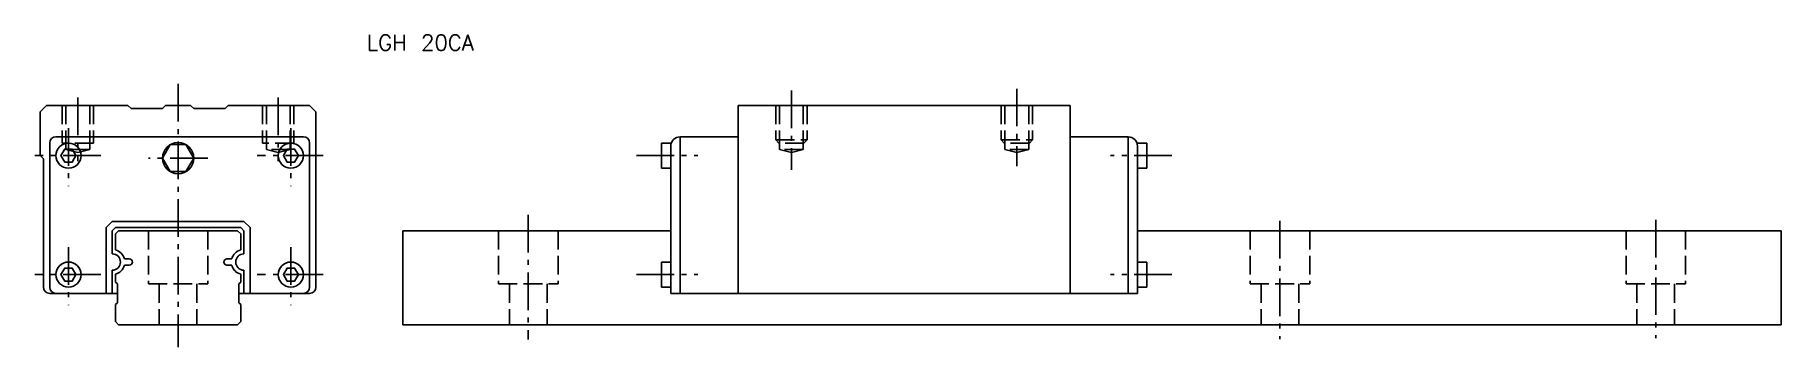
# Model space of a CAD drawing. Extents: x 115 to 394, y 112 to 162.
import ezdxf

# ---------------------------------------------------------------- set-up
doc = ezdxf.new("R2010")
doc.units = 0
doc.header["$MEASUREMENT"] = 0
doc.linetypes.add('DASHED', pattern=[4, 3, -1])
doc.linetypes.add('SCENTER', pattern=[9.2, 6, -1.2, 0.8, -1.2])
for name, color, linetype in [('CON', 2, 'CONTINUOUS'), ('DAS', 3, 'DASHED'), ('SCEN', 1, 'SCENTER')]:
    doc.layers.add(name, color=color, linetype=linetype)
doc.styles.get("Standard").update_dxf_attribs({"font": 'txt.shx', "bigfont": 'china.shx'})

msp = doc.modelspace()

# ---------------------------------------------------------------- linework, layer by layer
at = {"layer": 'CON'}
for p, q in [((117.28, 151.04), (116.28, 150.04)), ((130.28, 151.04), (117.28, 151.04)), ((130.28, 151.04), (130.78, 150.54)), ((135.78, 150.54), (130.78, 150.54)), ((136.28, 151.04), (135.78, 150.54)), ((140.28, 151.04), (136.28, 151.04)), ((140.28, 151.04), (140.78, 150.54)), ((145.78, 150.54), (140.78, 150.54)), ((146.28, 151.04), (145.78, 150.54)), ((146.28, 151.04), (159.28, 151.04)), ((159.28, 151.04), (160.28, 150.04)), ((227.68, 151.04), (280.68, 151.04)), ((227.68, 151.04), (227.68, 121.04)), ((280.68, 151.04), (280.68, 121.04)), ((116.28, 150.04), (116.28, 143.04)), ((160.28, 122.04), (160.28, 150.04)), ((117.78, 145.04), (117.78, 122.04)), ((118.78, 146.04), (158.28, 146.04)), ((159.28, 122.04), (159.28, 145.04)), ((215.43, 145.04), (215.43, 141.04)), ((217.02, 145.04), (215.43, 145.04)), ((218.43, 146.04), (227.68, 146.04)), ((218.43, 146.04), (218.43, 121.04)), ((280.68, 146.04), (289.93, 146.04)), ((289.93, 146.04), (289.93, 121.04)), ((291.35, 145.04), (292.93, 145.04)), ((292.93, 145.04), (292.93, 141.04)), ((116.78, 142.54), (116.28, 143.04)), ((116.78, 142.54), (116.78, 122.04)), ((216.93, 144.54), (216.93, 121.04)), ((291.43, 144.54), (291.43, 121.04)), ((216.93, 141.04), (215.43, 141.04)), ((291.43, 141.04), (292.93, 141.04)), ((127.78, 132.54), (126.78, 131.54)), ((126.78, 131.54), (126.78, 121.04)), ((127.78, 132.54), (148.78, 132.54)), ((128.28, 131.54), (127.78, 131.04)), ((127.78, 131.04), (127.78, 127.34)), ((128.28, 131.54), (148.28, 131.54)), ((128.78, 131.04), (128.28, 130.54)), ((128.78, 131.04), (147.78, 131.04)), ((147.78, 131.04), (148.28, 130.54)), ((148.28, 131.54), (148.78, 131.04)), ((148.78, 132.54), (149.78, 131.54)), ((148.78, 131.04), (148.78, 127.34)), ((149.78, 131.54), (149.78, 121.04)), ((174.18, 131.04), (216.93, 131.04)), ((174.18, 131.04), (174.18, 116.04)), ((291.43, 131.04), (394.18, 131.04)), ((394.18, 131.04), (394.18, 116.04)), ((128.28, 130.54), (128.28, 127.98)), ((148.28, 130.54), (148.28, 127.98)), ((130.48, 126.54), (129.7, 126.54)), ((130.48, 125.54), (129.7, 125.54)), ((146.08, 126.54), (146.87, 126.54)), ((146.08, 125.54), (146.87, 125.54)), ((215.43, 122.04), (215.43, 126.04)), ((216.93, 126.04), (215.43, 126.04)), ((291.43, 126.04), (292.93, 126.04)), ((292.93, 122.04), (292.93, 126.04)), ((127.78, 124.74), (127.78, 121.04)), ((128.28, 124.1), (128.28, 122.84)), ((128.58, 122.54), (128.28, 122.84)), ((147.98, 122.54), (148.28, 122.84)), ((148.28, 124.1), (148.28, 122.84)), ((148.78, 124.74), (148.78, 121.04)), ((117.78, 121.04), (128.58, 121.04)), ((128.58, 122.54), (128.58, 119.54)), ((147.98, 122.54), (147.98, 119.54)), ((147.98, 121.04), (159.28, 121.04)), ((216.93, 122.04), (215.43, 122.04)), ((216.93, 121.04), (291.43, 121.04)), ((291.43, 122.04), (292.93, 122.04)), ((128.58, 119.54), (128.28, 119.24)), ((128.28, 119.24), (128.28, 116.54)), ((147.98, 119.54), (148.28, 119.24)), ((148.28, 116.54), (148.28, 119.24)), ((128.28, 116.54), (128.78, 116.04)), ((128.78, 116.04), (147.78, 116.04)), ((148.28, 116.54), (147.78, 116.04)), ((174.18, 116.04), (394.18, 116.04))]:
    msp.add_line(p, q, dxfattribs=at)
for points in [[(121.98, 143.04), (121.38, 144.08), (120.18, 144.08), (119.58, 143.04), (120.18, 142), (121.38, 142)], [(140.78, 142.64), (139.53, 144.81), (137.03, 144.81), (135.78, 142.64), (137.03, 140.48), (139.53, 140.48)], [(157.48, 143.04), (156.88, 144.08), (155.68, 144.08), (155.08, 143.04), (155.68, 142), (156.88, 142)], [(121.98, 124.04), (121.38, 125.08), (120.18, 125.08), (119.58, 124.04), (120.18, 123), (121.38, 123)], [(157.48, 124.04), (156.88, 125.08), (155.68, 125.08), (155.08, 124.04), (155.68, 123), (156.88, 123)]]:
    msp.add_lwpolyline(points, close=True, dxfattribs=at)
for centre, radius in [((120.78, 143.04), 2), ((138.28, 142.64), 2.5), ((156.28, 143.04), 2), ((120.78, 124.04), 2), ((156.28, 124.04), 2)]:
    msp.add_circle(centre, radius, dxfattribs=at)
for centre, radius, start, end in [((118.78, 145.04), 1, 90, 180), ((158.28, 145.04), 1, 0, 90), ((218.43, 144.54), 1.5, 90, 180), ((289.93, 144.54), 1.5, 360, 90), ((127.78, 126.04), 1.3, 270, 90), ((127.78, 126.04), 2, 14.4775, 75.5225), ((127.78, 126.04), 2, 284.4775, 345.5225), ((130.48, 126.04), 0.5, 270, 90), ((146.08, 126.04), 0.5, 90, 270), ((148.78, 126.04), 2, 104.4775, 165.5225), ((148.78, 126.04), 2, 194.4775, 255.5225), ((148.78, 126.04), 1.3, 90, 270), ((117.78, 122.04), 1, 180, 270), ((118.78, 122.04), 1, 180, 270), ((158.28, 122.04), 1, 270, 0), ((159.28, 122.04), 1, 270, 0)]:
    msp.add_arc(centre, radius, start, end, dxfattribs=at)
at = {"layer": 'DAS'}
for p, q in [((119.78, 151.04), (119.78, 145.04)), ((120.38, 151.04), (120.38, 144.04)), ((124.18, 151.04), (124.18, 144.04)), ((124.78, 151.04), (124.78, 145.04)), ((151.78, 151.04), (151.78, 145.04)), ((152.38, 151.04), (152.38, 144.04)), ((156.18, 151.04), (156.18, 144.04)), ((156.78, 151.04), (156.78, 145.04)), ((233.68, 151.04), (233.68, 145.54)), ((234.28, 151.04), (234.28, 144.04)), ((238.08, 151.04), (238.08, 144.04)), ((238.68, 151.04), (238.68, 145.54)), ((269.68, 151.04), (269.68, 145.54)), ((270.28, 151.04), (270.28, 144.04)), ((274.08, 151.04), (274.08, 144.04)), ((274.68, 151.04), (274.68, 145.54)), ((124.78, 145.04), (119.78, 145.04)), ((156.78, 145.04), (151.78, 145.04)), ((234.18, 145.04), (233.68, 145.54)), ((233.68, 145.54), (238.68, 145.54)), ((238.18, 145.04), (234.18, 145.04)), ((238.18, 145.04), (238.68, 145.54)), ((269.68, 145.54), (274.68, 145.54)), ((270.18, 145.04), (269.68, 145.54)), ((274.18, 145.04), (270.18, 145.04)), ((274.18, 145.04), (274.68, 145.54)), ((124.18, 144.04), (120.38, 144.04)), ((120.38, 144.04), (122.28, 143.54)), ((122.28, 143.54), (124.18, 144.04)), ((152.38, 144.04), (154.28, 143.54)), ((156.18, 144.04), (152.38, 144.04)), ((154.28, 143.54), (156.18, 144.04)), ((234.28, 144.04), (236.18, 143.54)), ((238.08, 144.04), (234.28, 144.04)), ((236.18, 143.54), (238.08, 144.04)), ((274.08, 144.04), (270.28, 144.04)), ((270.28, 144.04), (272.18, 143.54)), ((272.18, 143.54), (274.08, 144.04)), ((133.53, 131.04), (133.53, 122.54)), ((143.03, 131.04), (143.03, 122.54)), ((189.43, 131.04), (189.43, 122.54)), ((198.93, 131.04), (198.93, 122.54)), ((309.43, 131.04), (309.43, 122.54)), ((318.93, 131.04), (318.93, 122.54)), ((369.43, 131.04), (369.43, 122.54)), ((378.93, 131.04), (378.93, 122.54)), ((133.53, 122.54), (143.03, 122.54)), ((135.28, 122.54), (135.28, 116.04)), ((141.28, 122.54), (141.28, 116.04)), ((189.43, 122.54), (198.93, 122.54)), ((191.18, 122.54), (191.18, 116.04)), ((197.18, 122.54), (197.18, 116.04)), ((309.43, 122.54), (318.93, 122.54)), ((311.18, 122.54), (311.18, 116.04)), ((317.18, 122.54), (317.18, 116.04)), ((369.43, 122.54), (378.93, 122.54)), ((371.18, 122.54), (371.18, 116.04)), ((377.18, 122.54), (377.18, 116.04))]:
    msp.add_line(p, q, dxfattribs=at)
at = {"layer": 'SCEN'}
for p, q in [((138.28, 154.48), (138.28, 112.46)), ((236.18, 153.42), (236.18, 140.75)), ((272.18, 153.73), (272.18, 141.35)), ((122.28, 152.33), (122.28, 142.14)), ((154.28, 152.33), (154.28, 142.14)), ((120.78, 147.42), (120.78, 138.17)), ((156.28, 147.42), (156.28, 138.17)), ((125.93, 143.04), (115.42, 143.04)), ((143, 142.64), (133.53, 142.64)), ((161.43, 143.04), (150.92, 143.04)), ((211.45, 143.04), (221.26, 143.04)), ((296.92, 143.04), (287.11, 143.04)), ((194.18, 133.58), (194.18, 113.68)), ((314.18, 132.62), (314.18, 113.72)), ((374.18, 132.79), (374.18, 113.88)), ((120.78, 128.42), (120.78, 119.17)), ((156.28, 128.42), (156.28, 119.17)), ((125.93, 124.04), (115.42, 124.04)), ((161.43, 124.04), (150.92, 124.04)), ((211.45, 124.04), (221.26, 124.04)), ((296.92, 124.04), (287.11, 124.04))]:
    msp.add_line(p, q, dxfattribs=at)

# ---------------------------------------------------------------- texts
at = {"layer": 'CON', "insert": (168.39, 162.32), "char_height": 2.5, "width": 21.815, "attachment_point": 1}
msp.add_mtext('LGH 20CA', dxfattribs=at)

doc.saveas('drawing.dxf')
